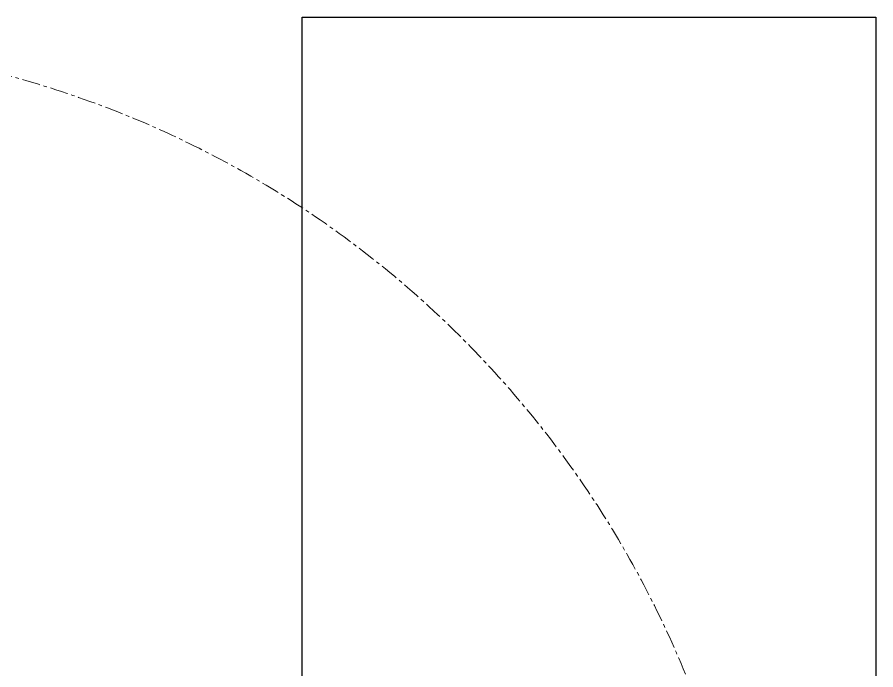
# Model space of a CAD drawing. Header units: millimetres. Extents: x 0 to 8400, y 0 to 5940.
# Drawn here: x 2559 to 3158, y 2281 to 2736 of the extents above; entities that cross this region are included whole.
import ezdxf

# ---------------------------------------------------------------- set-up
doc = ezdxf.new("R2010")
doc.units = ezdxf.units.MM
doc.linetypes.add('CENTERX2', pattern=[20.32, 12.7, -2.54, 2.54, -2.54])
doc.layers.add('do kich thuoc', color=10, linetype='Continuous', lineweight=5, plot=False)

msp = doc.modelspace()

# ---------------------------------------------------------------- linework, layer by layer
at = {"color": 0, "lineweight": 25}
msp.add_lwpolyline([(2757.721, 2735.715), (3157.721, 2735.715), (3157.721, 1283.715), (2757.721, 1283.715)], close=True, dxfattribs=at)
at = {"color": 7, "linetype": 'CENTERX2', "lineweight": 0}
msp.add_arc((2367.811, 2009.872), 709.586, 100, 80, dxfattribs=at)
at = {"layer": 'do kich thuoc', "color": 0}
for p, q in [((2757.721, 2735.715, -1315.267), (3157.721, 2735.715, -1874.955)), ((2757.721, 2735.715, -1315.267), (2757.721, 1283.715, -1315.267)), ((2757.721, 2735.715, -1315.267), (2757.721, 2735.715, -1315.267)), ((2757.721, 2735.715, -1315.267), (2757.721, 2735.715, -1315.267)), ((2757.721, 2735.715, -1315.267), (2757.721, 2169.715, -1315.267)), ((3157.721, 1283.715, -1874.955), (3157.721, 2735.715, -1874.955))]:
    msp.add_line(p, q, dxfattribs=at)

doc.saveas('drawing.dxf')
